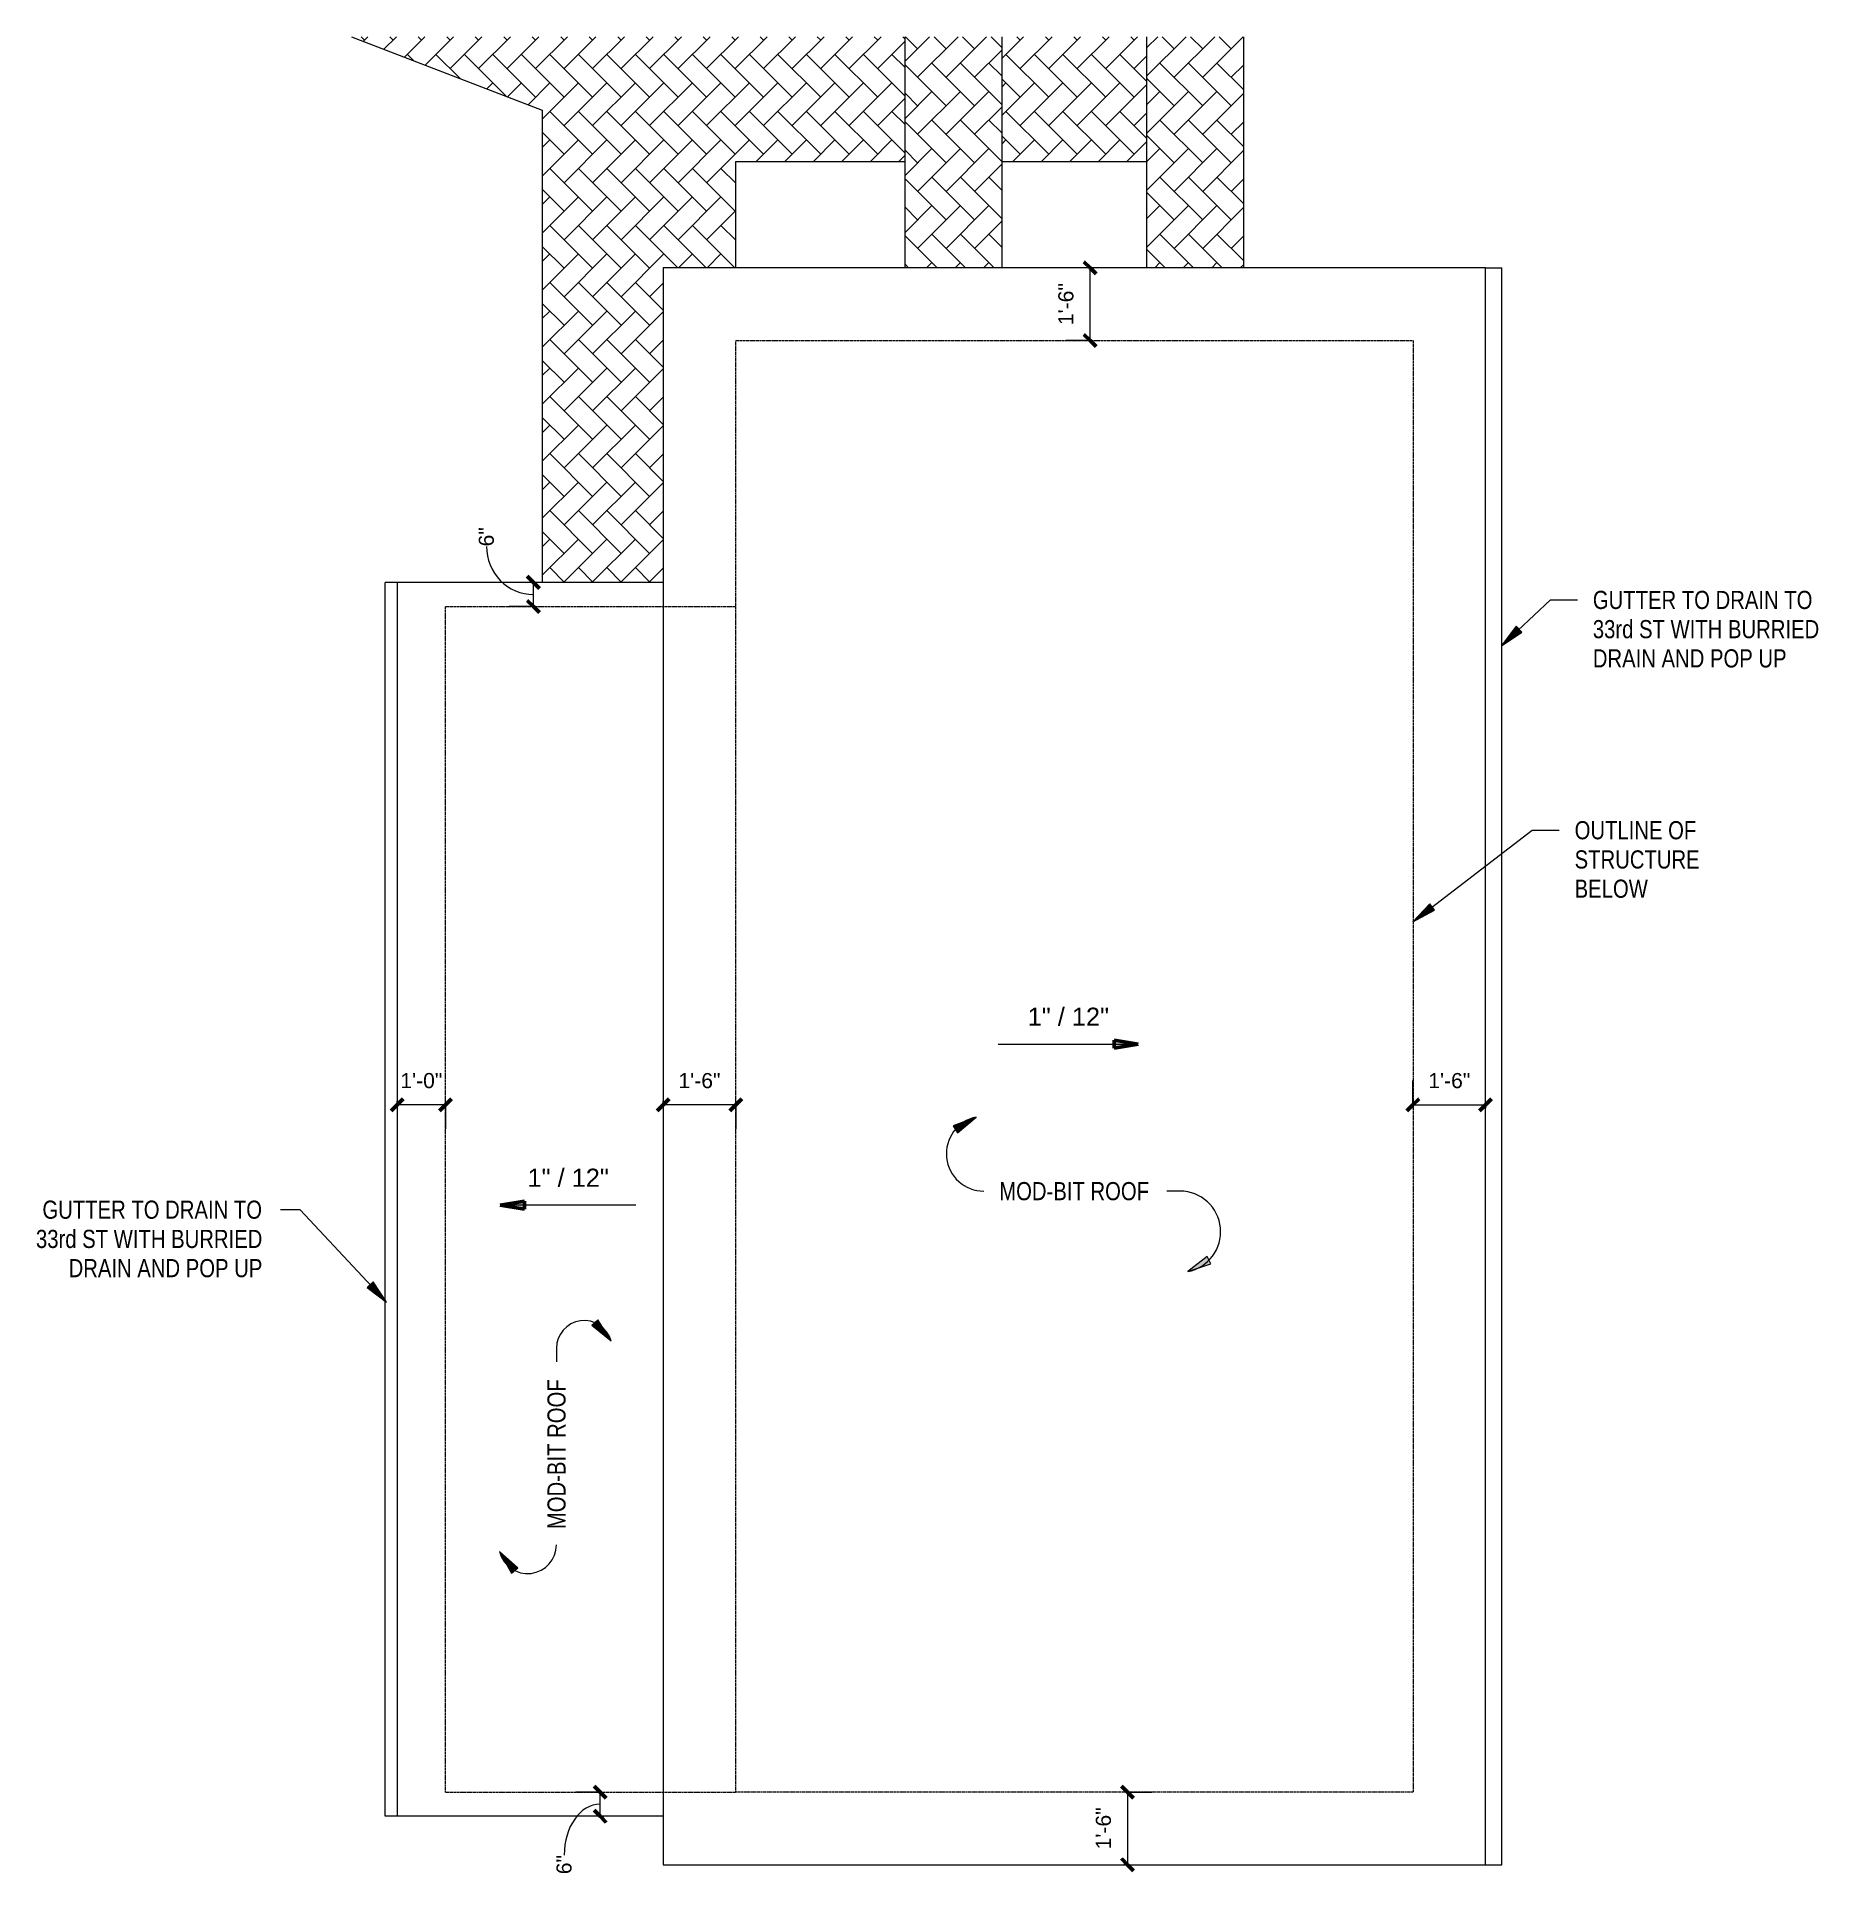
# Model space of a CAD drawing. Header units: inches. Extents: x 546 to 988, y -531 to -75.
import ezdxf

# ---------------------------------------------------------------- set-up
doc = ezdxf.new("R2010")
doc.units = ezdxf.units.IN
doc.header["$MEASUREMENT"] = 0
doc.linetypes.add('Hidden 1_8_', pattern=[0.1875, 0.125, -0.0625])
for name, color, linetype, lineweight in [('A-ANNO-DIMS', 211, 'Continuous', 13), ('A-ANNO-DIMS-48', 211, 'Continuous', 13), ('A-DETL', 90, 'Continuous', 13), ('A-DETL-HDLN', 90, 'Hidden 1_8_', 13), ('A-DETL-MBND', 5, 'Continuous', 13), ('G-ANNO-DIMS', 111, 'Continuous', 13), ('G-ANNO-TEXT', 231, 'Continuous', 13)]:
    doc.layers.add(name, color=color, linetype=linetype, lineweight=lineweight)
doc.styles.add('Arial', font='arial.ttf', dxfattribs={"height": 3.75})
doc.styles.add('Arial_1', font='arial.ttf', dxfattribs={"width": 0.8, "height": 4.5})
doc.styles.add('Arial_2', font='arial.ttf', dxfattribs={"height": 4.5})
doc.dimstyles.new('Linear_w__Centerline', dxfattribs={"dimscale": 12, "dimtxt": 3.825973, "dimasz": 0.25, "dimexe": 0.5, "dimexo": 0.25, "dimgap": 0.25, "dimtad": 1, "dimdec": 4, "dimrnd": 0.0625, "dimzin": 3, "dimdsep": 46, "dimlunit": 4, "dimtxsty": 'Arial', "dimblk1": 'OBLIQUE', "dimblk2": 'OBLIQUE', "dimsah": 1, "dimcen": 0.09, "dimazin": 0, "dimtfac": 1, "dimtdec": 4, "dimtix": 1, "dimtmove": 0, "dimatfit": 3, "dimfxl": 1, "dimtvp": 1, "dimfrac": 2, "dimtolj": 1, "dimtzin": 0, "dimarcsym": 2})
doc.dimstyles.new('Linear_w__Centerline_1', dxfattribs={"dimscale": 12, "dimtxt": 3.825973, "dimasz": 0.25, "dimexe": 0.5, "dimexo": 0.25, "dimgap": 0.25, "dimtad": 1, "dimdec": 4, "dimrnd": 0.0625, "dimzin": 3, "dimdsep": 46, "dimlunit": 4, "dimtxsty": 'Arial', "dimblk1": 'OBLIQUE', "dimblk2": 'OBLIQUE', "dimsah": 1, "dimcen": 0.09, "dimazin": 0, "dimtfac": 1, "dimtdec": 4, "dimtix": 1, "dimtmove": 1, "dimatfit": 3, "dimfxl": 1, "dimtvp": 1, "dimfrac": 2, "dimtolj": 1, "dimtzin": 0, "dimarcsym": 2})

# ---------------------------------------------------------------- blocks, each defined once
blk = doc.blocks.new('DIMBLOCK1-ROOF PLAN')
at = {"layer": 'A-ANNO-DIMS-48', "lineweight": 50}
for p, q in [((816.43, -510.24), (814.93, -508.74)), ((816.43, -510.24), (817.93, -511.74)), ((816.43, -528.24), (814.93, -526.74)), ((816.43, -528.24), (817.93, -529.74))]:
    blk.add_line(p, q, dxfattribs=at)
at = {"layer": 'A-ANNO-DIMS-48'}
for p, q in [((816.43, -510.24), (815.56, -510.24)), ((816.43, -510.24), (816.43, -528.24)), ((816.43, -510.24), (822.43, -510.24)), ((816.43, -528.24), (815.56, -528.24)), ((816.43, -528.24), (822.43, -528.24))]:
    blk.add_line(p, q, dxfattribs=at)
at = {"layer": 'A-ANNO-DIMS-48', "color": 0, "insert": (808.57, -524.45), "char_height": 3.75, "width": 12.5021, "attachment_point": 1, "rotation": 90, "line_spacing_factor": 0.941778, "style": 'Arial'}
blk.add_mtext('1\'-6"', dxfattribs=at)
blk = doc.blocks.new('_Oblique')
at = {"color": 0, "linetype": 'ByBlock', "lineweight": -2}
blk.add_line((-0.5, -0.5), (0.5, 0.5), dxfattribs=at)
blk = doc.blocks.new('DIMBLOCK2-ROOF PLAN')
at = {"layer": 'A-ANNO-DIMS-48'}
for p, q in [((887.25, -339.79), (887.25, -333.79)), ((905.25, -339.79), (905.25, -333.79)), ((887.25, -339.79), (905.25, -339.79)), ((887.25, -339.79), (887.25, -340.67)), ((905.25, -339.79), (905.25, -340.67))]:
    blk.add_line(p, q, dxfattribs=at)
at = {"layer": 'A-ANNO-DIMS-48', "lineweight": 50}
for p, q in [((887.25, -339.79), (885.75, -341.29)), ((887.25, -339.79), (888.75, -338.29)), ((905.25, -339.79), (903.75, -341.29)), ((905.25, -339.79), (906.75, -338.29))]:
    blk.add_line(p, q, dxfattribs=at)
at = {"layer": 'A-ANNO-DIMS-48', "color": 0, "insert": (891.04, -331.92), "char_height": 3.75, "width": 12.5021, "attachment_point": 1, "line_spacing_factor": 0.941778, "style": 'Arial'}
blk.add_mtext('1\'-6"', dxfattribs=at)
blk = doc.blocks.new('DIMBLOCK3-ROOF PLAN')
at = {"layer": 'A-ANNO-DIMS-48', "lineweight": 50}
for p, q in [((807.13, -132.24), (805.63, -130.74)), ((807.13, -132.24), (808.63, -133.74)), ((807.13, -150.24), (805.63, -148.74)), ((807.13, -150.24), (808.63, -151.74))]:
    blk.add_line(p, q, dxfattribs=at)
at = {"layer": 'A-ANNO-DIMS-48'}
for p, q in [((807.13, -132.24), (801.13, -132.24)), ((807.13, -150.24), (807.13, -132.24)), ((807.13, -132.24), (808.01, -132.24)), ((807.13, -150.24), (801.13, -150.24)), ((807.13, -150.24), (808.01, -150.24))]:
    blk.add_line(p, q, dxfattribs=at)
at = {"layer": 'A-ANNO-DIMS-48', "color": 0, "insert": (799.26, -146.45), "char_height": 3.75, "width": 12.5021, "attachment_point": 1, "rotation": 90, "line_spacing_factor": 0.941778, "style": 'Arial'}
blk.add_mtext('1\'-6"', dxfattribs=at)
blk = doc.blocks.new('DIMBLOCK4-ROOF PLAN')
at = {"layer": 'A-ANNO-DIMS-48', "lineweight": 50}
for p, q in [((701.25, -339.79), (699.75, -341.29)), ((701.25, -339.79), (702.75, -338.29)), ((719.25, -339.79), (717.75, -341.29)), ((719.25, -339.79), (720.75, -338.29))]:
    blk.add_line(p, q, dxfattribs=at)
at = {"layer": 'A-ANNO-DIMS-48'}
for p, q in [((701.25, -339.79), (701.25, -338.91)), ((719.25, -339.79), (701.25, -339.79)), ((701.25, -339.79), (701.25, -345.79)), ((719.25, -339.79), (719.25, -338.91)), ((719.25, -339.79), (719.25, -345.79))]:
    blk.add_line(p, q, dxfattribs=at)
at = {"layer": 'A-ANNO-DIMS-48', "color": 0, "insert": (705.04, -331.92), "char_height": 3.75, "width": 12.5021, "attachment_point": 1, "line_spacing_factor": 0.941778, "style": 'Arial'}
blk.add_mtext('1\'-6"', dxfattribs=at)
blk = doc.blocks.new('DIMBLOCK5-ROOF PLAN')
at = {"layer": 'A-ANNO-DIMS-48'}
for p, q in [((685.61, -510.24), (679.61, -510.24)), ((685.61, -516.24), (685.61, -510.24)), ((685.61, -510.24), (686.49, -510.24)), ((685.61, -516.24), (679.61, -516.24)), ((685.61, -516.24), (686.49, -516.24))]:
    blk.add_line(p, q, dxfattribs=at)
at = {"layer": 'A-ANNO-DIMS-48', "lineweight": 50}
for p, q in [((685.61, -510.24), (684.11, -508.74)), ((685.61, -510.24), (687.11, -511.74)), ((685.61, -516.24), (684.11, -514.74)), ((685.61, -516.24), (687.11, -517.74))]:
    blk.add_line(p, q, dxfattribs=at)
at = {"layer": 'A-ANNO-DIMS-48'}
blk.add_ellipse((685.61, -525.84), major_axis=(0, 12.6), ratio=0.707504, start_param=0, end_param=1.570796, dxfattribs=at)
at = {"layer": 'A-ANNO-DIMS-48', "color": 0, "insert": (674.77, -530.61), "char_height": 3.75, "width": 5.7213, "attachment_point": 1, "rotation": 90, "line_spacing_factor": 0.941778, "style": 'Arial'}
blk.add_mtext('6"', dxfattribs=at)
blk = doc.blocks.new('DIMBLOCK6-ROOF PLAN')
at = {"layer": 'A-ANNO-DIMS-48', "lineweight": 50}
for p, q in [((635.25, -339.79), (633.75, -341.29)), ((635.25, -339.79), (636.75, -338.29)), ((647.25, -339.79), (645.75, -341.29)), ((647.25, -339.79), (648.75, -338.29))]:
    blk.add_line(p, q, dxfattribs=at)
at = {"layer": 'A-ANNO-DIMS-48'}
for p, q in [((635.25, -339.79), (635.25, -338.91)), ((647.25, -339.79), (635.25, -339.79)), ((635.25, -339.79), (635.25, -345.79)), ((647.25, -339.79), (647.25, -338.91)), ((647.25, -339.79), (647.25, -345.79))]:
    blk.add_line(p, q, dxfattribs=at)
at = {"layer": 'A-ANNO-DIMS-48', "color": 0, "insert": (636.04, -331.92), "char_height": 3.75, "width": 12.5021, "attachment_point": 1, "line_spacing_factor": 0.941778, "style": 'Arial'}
blk.add_mtext('1\'-0"', dxfattribs=at)
blk = doc.blocks.new('DIMBLOCK7-ROOF PLAN')
at = {"layer": 'A-ANNO-DIMS-48', "lineweight": 50}
for p, q in [((669.05, -210.24), (667.55, -208.74)), ((669.05, -210.24), (670.55, -211.74)), ((669.05, -216.24), (667.55, -214.74)), ((669.05, -216.24), (670.55, -217.74))]:
    blk.add_line(p, q, dxfattribs=at)
at = {"layer": 'A-ANNO-DIMS-48'}
for p, q in [((669.05, -210.24), (663.05, -210.24)), ((669.05, -216.24), (669.05, -210.24)), ((669.05, -210.24), (669.93, -210.24)), ((669.05, -216.24), (663.05, -216.24)), ((669.05, -216.24), (669.93, -216.24))]:
    blk.add_line(p, q, dxfattribs=at)
blk.add_ellipse((669.05, -201.33), major_axis=(0, 11.91), ratio=0.976527, start_param=1.570796, end_param=3.141593, dxfattribs=at)
at = {"layer": 'A-ANNO-DIMS-48', "color": 0, "insert": (655.5, -201.33), "char_height": 3.75, "width": 5.7213, "attachment_point": 1, "rotation": 90, "line_spacing_factor": 0.941778, "style": 'Arial'}
blk.add_mtext('6"', dxfattribs=at)

msp = doc.modelspace()

# ---------------------------------------------------------------- hatches: boundary and pattern name
at = {"layer": 'A-DETL-MBND'}
h = msp.add_hatch(dxfattribs=at)
h.set_pattern_fill('FP_2', color=256, style=0, pattern_type=2)
h.set_pattern_definition([(315, (552.931, -249.016), (7.07107, 0), [15, -5]), (45, (556.466, -252.551), (7.07107, 0), [15, -5])])
h.paths.add_polyline_path([(673.86354, -210.24166), (701.25409, -210.24166), (701.25409, -132.24166), (719.25409, -132.24166), (719.25409, -105.87337), (761.25409, -105.87337), (761.25409, -74.93403), (623.97144, -74.93403), (671.25409, -93.16466), (671.25409, -210.24166)])
h.paths.add_polyline_path([(821.25409, -105.87337), (821.25409, -74.93403), (785.25409, -74.93403), (785.25409, -105.87337)])
h = msp.add_hatch(dxfattribs=at)
h.set_pattern_fill('FP_1', color=256, style=0, pattern_type=2)
h.set_pattern_definition([(315, (803.254, -24.886), (7.07107, 0), [15, -5]), (45, (806.789, -28.421), (7.07107, 0), [15, -5])])
h.paths.add_polyline_path([(784.26481, -132.24166), (785.25409, -132.24166), (785.25409, -74.93403), (761.25409, -74.93403), (761.25409, -132.24166), (783.22817, -132.24166)])
h.paths.add_polyline_path([(821.25409, -132.24166), (845.25409, -132.24166), (845.25409, -74.93403), (821.25409, -74.93403)])
at = {"layer": 'G-ANNO-DIMS', "lineweight": 50}
for points in [[(819.11174, -324.75757), (813.11174, -323.75351), (813.11174, -325.76162)], [(660.82487, -364.69116), (666.82487, -365.69521), (666.82487, -363.6871)]]:
    msp.add_hatch(color=256, dxfattribs=at).paths.add_polyline_path(points)
at = {"layer": 'G-ANNO-TEXT'}
for points in [[(909.17216, -225.95188), (914.24329, -222.59156), (912.87299, -221.12363)], [(887.24685, -294.42428), (892.61673, -291.56553), (891.39346, -289.97302)], [(778.89014, -342.8424), (773.21434, -345.03179), (774.23636, -346.76037)], [(831.36304, -381.15814), (837.12687, -379.21229), (836.17934, -377.44178)], [(632.64055, -388.76922), (629.28378, -383.69574), (627.8149, -385.065)], [(688.31633, -398.30221), (685.07794, -393.15237), (683.57774, -394.48726)], [(660.65462, -450.5814), (663.59626, -455.90633), (665.16962, -454.65851)]]:
    msp.add_hatch(color=7, dxfattribs=at).paths.add_polyline_path(points)

# ---------------------------------------------------------------- linework, layer by layer
at = {"layer": 'A-DETL', "lineweight": 18}
for p, q in [((905.25409, -132.24166), (909.25409, -132.24166)), ((909.25409, -528.24166), (909.25409, -132.24166)), ((632.25409, -516.24166), (632.25409, -210.24166)), ((635.25409, -210.24166), (632.25409, -210.24166)), ((635.25409, -516.24166), (632.25409, -516.24166)), ((905.25409, -528.24166), (909.25409, -528.24166))]:
    msp.add_line(p, q, dxfattribs=at)
at = {"layer": 'A-DETL-HDLN'}
for p, q in [((719.25409, -510.24166), (719.25409, -150.24166)), ((719.25409, -150.24166), (887.25409, -150.24166)), ((887.25409, -150.24166), (887.25409, -510.24166)), ((647.25409, -510.24166), (647.25409, -216.24166)), ((647.25409, -216.24166), (719.25409, -216.24166)), ((647.25409, -510.24166), (719.25409, -510.24166)), ((887.25409, -510.24166), (719.25409, -510.24166))]:
    msp.add_line(p, q, dxfattribs=at)
at = {"layer": 'A-DETL-MBND'}
for p, q in [((623.97144, -74.93403), (671.25409, -93.16466)), ((761.25409, -132.24166), (761.25409, -74.93403)), ((785.25409, -74.93403), (785.25409, -132.24166)), ((821.25409, -132.24166), (821.25409, -74.93403)), ((845.25409, -132.24166), (845.25409, -74.93403)), ((671.25409, -93.16466), (671.25409, -210.24166)), ((719.25409, -132.24166), (719.25409, -105.87337)), ((719.25409, -105.87337), (761.25409, -105.87337)), ((785.25409, -105.87337), (821.25409, -105.87337)), ((905.25409, -132.24166), (701.25409, -132.24166)), ((701.25409, -132.24166), (701.25409, -528.24166)), ((905.25409, -528.24166), (905.25409, -132.24166)), ((701.25409, -210.24166), (635.25409, -210.24166)), ((635.25409, -210.24166), (635.25409, -516.24166)), ((701.25409, -516.24166), (635.25409, -516.24166)), ((701.25409, -528.24166), (905.25409, -528.24166))]:
    msp.add_line(p, q, dxfattribs=at)
at = {"layer": 'G-ANNO-DIMS'}
for p, q in [((784.32624, -324.75757), (819.11174, -324.75757)), ((694.46252, -364.69116), (660.82487, -364.69116))]:
    msp.add_line(p, q, dxfattribs=at)
at = {"layer": 'G-ANNO-DIMS', "lineweight": 50}
for p, q in [((819.11174, -324.75757), (813.11174, -323.75351)), ((813.11174, -323.75351), (813.11174, -325.76162)), ((813.11174, -325.76162), (819.11174, -324.75757)), ((666.82487, -363.6871), (660.82487, -364.69116)), ((666.82487, -365.69521), (666.82487, -363.6871)), ((660.82487, -364.69116), (666.82487, -365.69521))]:
    msp.add_line(p, q, dxfattribs=at)
at = {"layer": 'G-ANNO-TEXT', "color": 7}
for p, q in [((909.17216, -225.95188), (921.34143, -214.59194)), ((921.34143, -214.59194), (928.02441, -214.59194)), ((912.87299, -221.12363), (909.17216, -225.95188)), ((909.17216, -225.95188), (914.24329, -222.59156)), ((914.24329, -222.59156), (912.87299, -221.12363)), ((887.24685, -294.42428), (916.82747, -271.70216)), ((916.82747, -271.70216), (923.51044, -271.70216)), ((891.39346, -289.97302), (887.24685, -294.42428)), ((887.24685, -294.42428), (892.61673, -291.56553)), ((892.61673, -291.56553), (891.39346, -289.97302)), ((778.89014, -342.8424), (773.21434, -345.03179)), ((773.21434, -345.03179), (774.23636, -346.76037)), ((774.23636, -346.76037), (778.89014, -342.8424)), ((829.47558, -361.21006), (826.1576, -361.21006)), ((611.23442, -365.80574), (606.29717, -365.80574)), ((632.64055, -388.76922), (611.23442, -365.80574)), ((836.17934, -377.44178), (831.36304, -381.15814)), ((837.12687, -379.21229), (836.17934, -377.44178)), ((831.36304, -381.15814), (837.12687, -379.21229)), ((629.28378, -383.69574), (627.8149, -385.065)), ((627.8149, -385.065), (632.64055, -388.76922)), ((632.64055, -388.76922), (629.28378, -383.69574)), ((685.07794, -393.15237), (683.57774, -394.48726)), ((683.57774, -394.48726), (688.31633, -398.30221)), ((688.31633, -398.30221), (685.07794, -393.15237)), ((674.78472, -400.18967), (674.78472, -403.50765)), ((660.65462, -450.5814), (663.59626, -455.90633)), ((665.16962, -454.65851), (660.65462, -450.5814)), ((663.59626, -455.90633), (665.16962, -454.65851))]:
    msp.add_line(p, q, dxfattribs=at)
for centre, radius, start, end in [((780.7776, -351.92925), 9.2808, 101.7342215, 270), ((829.47558, -371.27339), 10.06334, 280.8102944, 90), ((681.68216, -400.18967), 6.89744, 15.8813391, 180), ((667.61816, -448.88765), 7.16657, 193.6706364, 360)]:
    msp.add_arc(centre, radius, start, end, dxfattribs=at)

# ---------------------------------------------------------------- texts
at = {"layer": 'G-ANNO-DIMS', "char_height": 4.5, "width": 24.1308465, "attachment_point": 1, "line_spacing_factor": 0.941778, "style": 'Arial_2', "bg_fill": 3, "box_fill_scale": 1.25, "bg_fill_color": 256, "bg_fill_true_color": 13158600, "bg_fill_transparency": 0}
for insert in [(791.66447, -315.70363), (667.58917, -355.63722)]:
    msp.add_mtext('1" / 12"', dxfattribs=dict(at, insert=insert))
at = {"layer": 'G-ANNO-TEXT', "color": 7, "char_height": 4.5, "attachment_point": 1, "style": 'Arial_1'}
for s, insert, width in [('GUTTER TO DRAIN TO ', (931.86441, -212.34194), 68.5992), ('33rd ST WITH BURRIED ', (931.86441, -219.59194), 70.5384), ('DRAIN AND POP UP', (931.86441, -226.84194), 59.0244), ('OUTLINE OF ', (927.35044, -269.45216), 38.6628), ('STRUCTURE ', (927.35044, -276.70216), 39.8748), ('BELOW', (927.35044, -283.95216), 22.5432), ('MOD-BIT ROOF', (784.6176, -358.96006), 45.6924), ('GUTTER TO DRAIN TO ', (547.26299, -363.55574), 66.9024), ('33rd ST WITH BURRIED ', (545.66299, -370.80574), 68.8416), ('DRAIN AND POP UP', (553.76299, -378.05574), 59.0244)]:
    msp.add_mtext(s, dxfattribs=dict(at, insert=insert, width=width))
at = {"layer": 'G-ANNO-TEXT', "color": 7, "insert": (672.53472, -445.02998), "char_height": 4.5, "width": 45.6924, "attachment_point": 1, "rotation": 90, "style": 'Arial_1'}
msp.add_mtext('MOD-BIT ROOF', dxfattribs=at)

# ---------------------------------------------------------------- dimensions: what is measured, and where the dimension line sits
at = {"layer": 'A-ANNO-DIMS'}
for base, p1, p2, picture, middle in [((807.12782, -132.24166), (805.0065, -150.24166), (805.0065, -132.24166), 'DIMBLOCK3-ROOF PLAN', (802.21317, -141.24166)), ((816.43485, -528.24166), (818.55617, -510.24166), (818.55617, -528.24166), 'DIMBLOCK1-ROOF PLAN', (811.5202, -519.24166))]:
    dim = msp.add_linear_dim(base=base, p1=p1, p2=p2, angle=90, dimstyle='Linear_w__Centerline', override={"dimpost": '<>', "dimfxl": 18}, dxfattribs=at)
    dim.commit()
    dim.dimension.update_dxf_attribs({"geometry": picture, "text_midpoint": middle})
for base, p1, p2, picture, middle in [((669.05367, -210.24166), (666.93234, -216.24166), (666.93234, -210.24166), 'DIMBLOCK7-ROOF PLAN', (657.99743, -198.4705)), ((685.60895, -510.24166), (683.48763, -516.24166), (683.48763, -510.24166), 'DIMBLOCK5-ROOF PLAN', (677.26707, -527.75162))]:
    dim = msp.add_linear_dim(base=base, p1=p1, p2=p2, angle=90, dimstyle='Linear_w__Centerline_1', override={"dimpost": '<>', "dimfxl": 6}, dxfattribs=at)
    dim.commit()
    dim.dimension.update_dxf_attribs({"geometry": picture, "text_midpoint": middle, "dimtype": 160, "text_rotation": 90})
for base, p1, p2, override, picture, middle in [((635.25409, -339.78831), (647.25409, -341.90963), (635.25409, -341.90963), {"dimpost": '<>', "dimfxl": 12}, 'DIMBLOCK6-ROOF PLAN', (641.25409, -334.87366)), ((701.25409, -339.78831), (719.25409, -341.90963), (701.25409, -341.90963), {"dimpost": '<>', "dimfxl": 18}, 'DIMBLOCK4-ROOF PLAN', (710.25409, -334.87366)), ((905.25409, -339.78831), (887.25409, -337.66698), (905.25409, -337.66698), {"dimpost": '<>', "dimfxl": 18}, 'DIMBLOCK2-ROOF PLAN', (896.25409, -334.87366))]:
    dim = msp.add_linear_dim(base=base, p1=p1, p2=p2, dimstyle='Linear_w__Centerline', override=override, dxfattribs=at)
    dim.commit()
    dim.dimension.update_dxf_attribs({"geometry": picture, "text_midpoint": middle})

doc.saveas('drawing.dxf')
